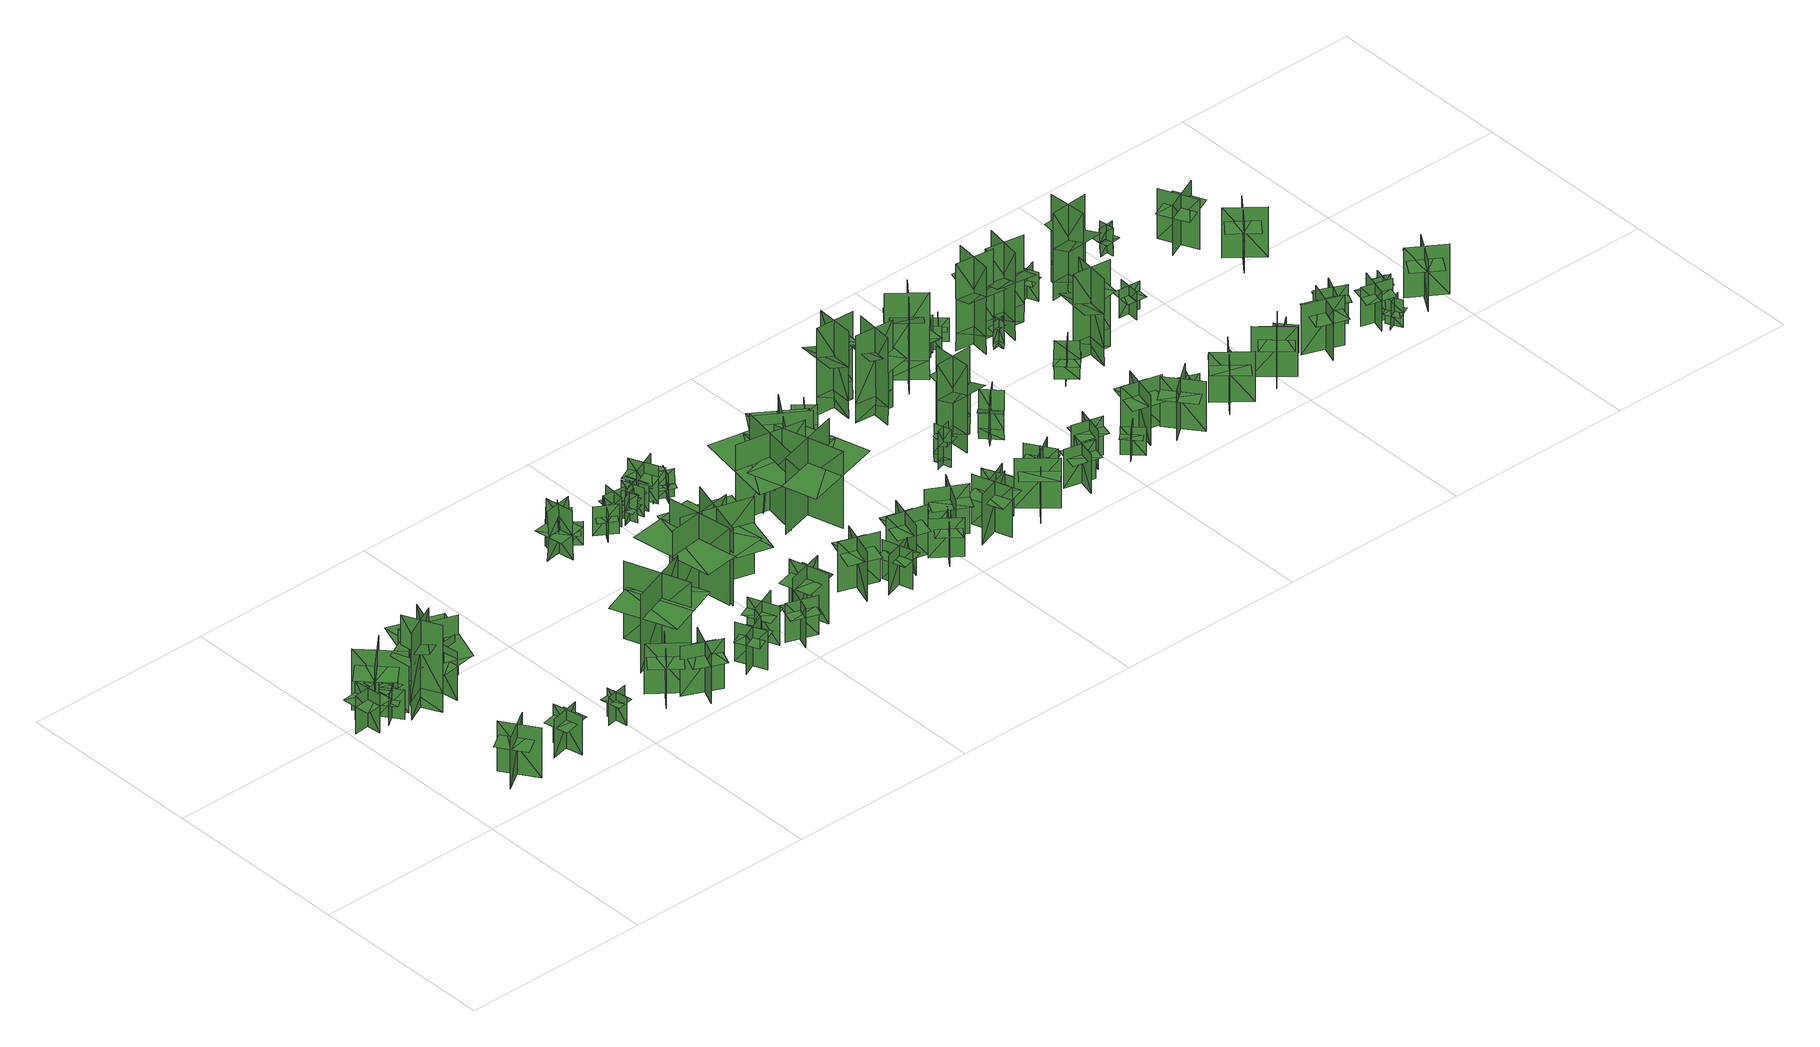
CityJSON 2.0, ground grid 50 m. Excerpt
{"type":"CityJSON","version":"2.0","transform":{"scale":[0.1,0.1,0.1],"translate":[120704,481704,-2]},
"CityObjects":{
"tree1":{"type":"SolitaryVegetationObject","geometry":[{"type":"MultiSurface","lod":"1","boundaries":[[[0,1,2]],[[0,2,3]],[[4,5,6]],[[4,6,7]],[[8,9,10]],[[8,10,11]],[[8,11,12]],[[8,12,13]]]}]},
"tree2":{"type":"SolitaryVegetationObject","geometry":[{"type":"MultiSurface","lod":"1","boundaries":[[[14,15,16]],[[14,16,17]],[[18,19,20]],[[18,20,21]],[[22,23,24]],[[22,24,25]],[[22,26,27]],[[22,27,23]]]}]},
"tree3":{"type":"SolitaryVegetationObject","geometry":[{"type":"MultiSurface","lod":"1","boundaries":[[[28,29,30]],[[28,30,31]],[[32,33,34]],[[32,34,35]],[[36,37,38]],[[36,38,39]],[[36,39,40]],[[36,40,41]]]}]},
"tree4":{"type":"SolitaryVegetationObject","geometry":[{"type":"MultiSurface","lod":"1","boundaries":[[[42,43,44]],[[42,44,45]],[[46,47,48]],[[46,48,49]],[[50,51,52]],[[50,52,53]],[[50,54,55]],[[50,55,51]]]}]},
"tree5":{"type":"SolitaryVegetationObject","geometry":[{"type":"MultiSurface","lod":"1","boundaries":[[[56,57,58]],[[56,58,59]],[[60,61,62]],[[60,62,63]],[[64,65,66]],[[64,66,67]],[[64,67,68]],[[64,68,69]]]}]},
"tree6":{"type":"SolitaryVegetationObject","geometry":[{"type":"MultiSurface","lod":"1","boundaries":[[[70,71,72]],[[70,72,73]],[[74,75,76]],[[74,76,77]],[[78,79,75]],[[78,75,74]],[[80,81,71]],[[80,71,70]],[[82,83,84]],[[82,84,85]],[[86,87,88]],[[86,88,89]]]}]},
"tree7":{"type":"SolitaryVegetationObject","geometry":[{"type":"MultiSurface","lod":"1","boundaries":[[[90,91,92]],[[90,92,93]],[[94,95,96]],[[94,96,97]],[[98,99,100]],[[98,100,101]],[[98,102,103]],[[98,103,99]]]}]},
"tree8":{"type":"SolitaryVegetationObject","geometry":[{"type":"MultiSurface","lod":"1","boundaries":[[[104,105,106]],[[104,106,107]],[[108,109,110]],[[108,110,111]],[[112,113,114]],[[112,114,115]],[[112,115,116]],[[112,116,117]]]}]},
"tree9":{"type":"SolitaryVegetationObject","geometry":[{"type":"MultiSurface","lod":"1","boundaries":[[[118,119,120]],[[118,120,121]],[[122,123,124]],[[122,124,125]],[[126,127,128]],[[126,128,129]],[[126,129,130]],[[126,130,131]]]}]},
"tree10":{"type":"SolitaryVegetationObject","geometry":[{"type":"MultiSurface","lod":"1","boundaries":[[[132,133,134]],[[132,134,135]],[[136,137,138]],[[136,138,139]],[[140,141,142]],[[140,142,143]],[[140,144,145]],[[140,145,141]]]}]},
"tree11":{"type":"SolitaryVegetationObject","geometry":[{"type":"MultiSurface","lod":"1","boundaries":[[[146,147,148]],[[146,148,149]],[[150,151,152]],[[150,152,153]],[[154,155,156]],[[154,156,157]],[[154,158,159]],[[154,159,155]]]}]},
"tree12":{"type":"SolitaryVegetationObject","geometry":[{"type":"MultiSurface","lod":"1","boundaries":[[[160,161,162]],[[160,162,163]],[[164,165,166]],[[164,166,167]],[[168,169,170]],[[168,170,171]],[[168,172,173]],[[168,173,169]]]}]},
"tree13":{"type":"SolitaryVegetationObject","geometry":[{"type":"MultiSurface","lod":"1","boundaries":[[[174,175,176]],[[174,176,177]],[[178,179,180]],[[178,180,181]],[[182,183,184]],[[182,184,185]],[[182,185,186]],[[182,186,187]]]}]},
"tree14":{"type":"SolitaryVegetationObject","geometry":[{"type":"MultiSurface","lod":"1","boundaries":[[[188,189,190]],[[188,190,191]],[[192,193,194]],[[192,194,195]],[[196,197,198]],[[196,198,199]],[[196,200,201]],[[196,201,197]]]}]},
"tree15":{"type":"SolitaryVegetationObject","geometry":[{"type":"MultiSurface","lod":"1","boundaries":[[[202,203,204]],[[202,204,205]],[[206,207,208]],[[206,208,209]],[[210,211,212]],[[210,212,213]],[[210,214,215]],[[210,215,211]]]}]},
"tree16":{"type":"SolitaryVegetationObject","geometry":[{"type":"MultiSurface","lod":"1","boundaries":[[[216,217,218]],[[216,218,219]],[[220,221,222]],[[220,222,223]],[[224,225,221]],[[224,221,220]],[[226,227,217]],[[226,217,216]],[[216,217,228]],[[216,228,229]],[[216,230,231]],[[216,231,217]]]}]},
"tree17":{"type":"SolitaryVegetationObject","geometry":[{"type":"MultiSurface","lod":"1","boundaries":[[[232,233,234]],[[232,234,235]],[[236,237,238]],[[236,238,239]],[[240,241,242]],[[240,242,243]],[[240,244,245]],[[240,245,241]]]}]},
"tree18":{"type":"SolitaryVegetationObject","geometry":[{"type":"MultiSurface","lod":"1","boundaries":[[[246,247,248]],[[246,248,249]],[[250,251,252]],[[250,252,253]],[[254,255,251]],[[254,251,250]],[[256,257,247]],[[256,247,246]],[[246,247,258]],[[246,258,259]],[[246,260,261]],[[246,261,247]]]}]},
"tree19":{"type":"SolitaryVegetationObject","geometry":[{"type":"MultiSurface","lod":"1","boundaries":[[[262,263,264]],[[262,264,265]],[[266,267,268]],[[266,268,269]],[[270,271,267]],[[270,267,266]],[[272,273,263]],[[272,263,262]],[[262,263,274]],[[262,274,275]],[[262,276,277]],[[262,277,263]]]}]},
"tree20":{"type":"SolitaryVegetationObject","geometry":[{"type":"MultiSurface","lod":"1","boundaries":[[[278,279,280]],[[278,280,281]],[[282,283,284]],[[282,284,285]],[[286,287,288]],[[286,288,289]],[[286,289,290]],[[286,290,291]]]}]},
"tree21":{"type":"SolitaryVegetationObject","geometry":[{"type":"MultiSurface","lod":"1","boundaries":[[[292,293,294]],[[292,294,295]],[[296,297,298]],[[296,298,299]],[[300,301,302]],[[300,302,303]],[[300,303,304]],[[300,304,305]]]}]},
"tree22":{"type":"SolitaryVegetationObject","geometry":[{"type":"MultiSurface","lod":"1","boundaries":[[[306,307,308]],[[306,308,309]],[[310,311,312]],[[310,312,313]],[[314,315,316]],[[314,316,317]],[[314,318,319]],[[314,319,315]]]}]},
"tree23":{"type":"SolitaryVegetationObject","geometry":[{"type":"MultiSurface","lod":"1","boundaries":[[[320,321,322]],[[320,322,323]],[[324,325,326]],[[324,326,327]],[[328,329,330]],[[328,330,331]],[[328,331,332]],[[328,332,333]]]}]},
"tree24":{"type":"SolitaryVegetationObject","geometry":[{"type":"MultiSurface","lod":"1","boundaries":[[[334,335,336]],[[334,336,337]],[[338,339,340]],[[338,340,341]],[[342,343,344]],[[342,344,345]],[[342,345,346]],[[342,346,347]]]}]},
"tree25":{"type":"SolitaryVegetationObject","geometry":[{"type":"MultiSurface","lod":"1","boundaries":[[[348,349,350]],[[348,350,351]],[[352,353,354]],[[352,354,355]],[[356,357,358]],[[356,358,359]],[[356,359,360]],[[356,360,361]]]}]},
"tree26":{"type":"SolitaryVegetationObject","geometry":[{"type":"MultiSurface","lod":"1","boundaries":[[[362,363,364]],[[362,364,365]],[[366,367,368]],[[366,368,369]],[[370,371,367]],[[370,367,366]],[[372,373,363]],[[372,363,362]],[[362,363,374]],[[362,374,375]],[[362,376,377]],[[362,377,363]]]}]},
"tree27":{"type":"SolitaryVegetationObject","geometry":[{"type":"MultiSurface","lod":"1","boundaries":[[[378,379,380]],[[378,380,381]],[[382,383,384]],[[382,384,385]],[[386,387,388]],[[386,388,389]],[[386,389,390]],[[386,390,391]]]}]},
"tree28":{"type":"SolitaryVegetationObject","geometry":[{"type":"MultiSurface","lod":"1","boundaries":[[[392,393,394]],[[392,394,395]],[[396,397,398]],[[396,398,399]],[[400,401,402]],[[400,402,403]],[[400,404,405]],[[400,405,401]]]}]},
"tree29":{"type":"SolitaryVegetationObject","geometry":[{"type":"MultiSurface","lod":"1","boundaries":[[[406,407,408]],[[406,408,409]],[[410,411,412]],[[410,412,413]],[[414,415,416]],[[414,416,417]],[[414,418,419]],[[414,419,415]]]}]},
"tree30":{"type":"SolitaryVegetationObject","geometry":[{"type":"MultiSurface","lod":"1","boundaries":[[[420,421,422]],[[420,422,423]],[[424,425,426]],[[424,426,427]],[[428,429,430]],[[428,430,431]],[[428,431,432]],[[428,432,433]]]}]},
"tree31":{"type":"SolitaryVegetationObject","geometry":[{"type":"MultiSurface","lod":"1","boundaries":[[[434,435,436]],[[434,436,437]],[[438,439,440]],[[438,440,441]],[[442,443,444]],[[442,444,445]],[[442,445,446]],[[442,446,447]]]}]},
"tree32":{"type":"SolitaryVegetationObject","geometry":[{"type":"MultiSurface","lod":"1","boundaries":[[[448,449,450]],[[448,450,451]],[[452,453,454]],[[452,454,455]],[[456,457,458]],[[456,458,459]],[[456,460,461]],[[456,461,457]]]}]},
"tree33":{"type":"SolitaryVegetationObject","geometry":[{"type":"MultiSurface","lod":"1","boundaries":[[[462,463,464]],[[462,464,465]],[[466,467,468]],[[466,468,469]],[[470,471,467]],[[470,467,466]],[[472,473,463]],[[472,463,462]],[[462,463,474]],[[462,474,475]],[[462,476,477]],[[462,477,463]]]}]},
"tree34":{"type":"SolitaryVegetationObject","geometry":[{"type":"MultiSurface","lod":"1","boundaries":[[[478,479,480]],[[478,480,481]],[[482,483,484]],[[482,484,485]],[[486,487,488]],[[486,488,489]],[[486,490,491]],[[486,491,487]]]}]},
"tree35":{"type":"SolitaryVegetationObject","geometry":[{"type":"MultiSurface","lod":"1","boundaries":[[[492,493,494]],[[492,494,495]],[[496,497,498]],[[496,498,499]],[[500,501,502]],[[500,502,503]],[[500,503,504]],[[500,504,505]]]}]},
"tree36":{"type":"SolitaryVegetationObject","geometry":[{"type":"MultiSurface","lod":"1","boundaries":[[[506,507,508]],[[506,508,509]],[[510,511,512]],[[510,512,513]],[[514,515,511]],[[514,511,510]],[[516,517,507]],[[516,507,506]],[[506,507,518]],[[506,518,519]],[[506,520,521]],[[506,521,507]]]}]},
"tree37":{"type":"SolitaryVegetationObject","geometry":[{"type":"MultiSurface","lod":"1","boundaries":[[[522,523,524]],[[522,524,525]],[[526,527,528]],[[526,528,529]],[[530,531,532]],[[530,532,533]],[[530,533,534]],[[530,534,535]]]}]},
"tree38":{"type":"SolitaryVegetationObject","geometry":[{"type":"MultiSurface","lod":"1","boundaries":[[[536,537,538]],[[536,538,539]],[[540,541,542]],[[540,542,543]],[[544,545,546]],[[544,546,547]],[[544,548,549]],[[544,549,545]]]}]},
"tree39":{"type":"SolitaryVegetationObject","geometry":[{"type":"MultiSurface","lod":"1","boundaries":[[[550,551,552]],[[550,552,553]],[[554,555,556]],[[554,556,557]],[[558,559,555]],[[558,555,554]],[[560,561,551]],[[560,551,550]],[[550,551,562]],[[550,562,563]],[[550,564,565]],[[550,565,551]]]}]},
"tree40":{"type":"SolitaryVegetationObject","geometry":[{"type":"MultiSurface","lod":"1","boundaries":[[[566,567,568]],[[566,568,569]],[[570,571,572]],[[570,572,573]],[[574,575,576]],[[574,576,577]],[[574,578,579]],[[574,579,575]]]}]},
"tree41":{"type":"SolitaryVegetationObject","geometry":[{"type":"MultiSurface","lod":"1","boundaries":[[[580,581,582]],[[580,582,583]],[[584,585,586]],[[584,586,587]],[[588,589,590]],[[588,590,591]],[[588,591,592]],[[588,592,593]]]}]},
"tree42":{"type":"SolitaryVegetationObject","geometry":[{"type":"MultiSurface","lod":"1","boundaries":[[[594,595,596]],[[594,596,597]],[[598,599,600]],[[598,600,601]],[[602,603,604]],[[602,604,605]],[[602,605,606]],[[602,606,607]]]}]},
"tree43":{"type":"SolitaryVegetationObject","geometry":[{"type":"MultiSurface","lod":"1","boundaries":[[[608,609,610]],[[608,610,611]],[[612,613,614]],[[612,614,615]],[[616,617,618]],[[616,618,619]],[[616,620,621]],[[616,621,617]]]}]},
"tree44":{"type":"SolitaryVegetationObject","geometry":[{"type":"MultiSurface","lod":"1","boundaries":[[[622,623,624]],[[622,624,625]],[[626,627,628]],[[626,628,629]],[[630,631,627]],[[630,627,626]],[[632,633,623]],[[632,623,622]],[[622,623,634]],[[622,634,635]],[[622,636,637]],[[622,637,623]]]}]},
"tree45":{"type":"SolitaryVegetationObject","geometry":[{"type":"MultiSurface","lod":"1","boundaries":[[[638,639,640]],[[638,640,641]],[[642,643,644]],[[642,644,645]],[[646,647,648]],[[646,648,649]],[[646,650,651]],[[646,651,647]]]}]},
"tree46":{"type":"SolitaryVegetationObject","geometry":[{"type":"MultiSurface","lod":"1","boundaries":[[[652,653,654]],[[652,654,655]],[[656,657,658]],[[656,658,659]],[[660,661,662]],[[660,662,663]],[[660,664,665]],[[660,665,661]]]}]},
"tree47":{"type":"SolitaryVegetationObject","geometry":[{"type":"MultiSurface","lod":"1","boundaries":[[[666,667,668]],[[666,668,669]],[[670,671,672]],[[670,672,673]],[[674,675,671]],[[674,671,670]],[[676,677,667]],[[676,667,666]],[[678,679,680]],[[678,680,681]],[[682,683,684]],[[682,684,685]]]}]},
"tree48":{"type":"SolitaryVegetationObject","geometry":[{"type":"MultiSurface","lod":"1","boundaries":[[[686,687,688]],[[686,688,689]],[[690,691,692]],[[690,692,693]],[[694,695,696]],[[694,696,697]],[[694,698,699]],[[694,699,695]]]}]},
"tree49":{"type":"SolitaryVegetationObject","geometry":[{"type":"MultiSurface","lod":"1","boundaries":[[[700,701,702]],[[700,702,703]],[[704,705,706]],[[704,706,707]],[[708,709,705]],[[708,705,704]],[[710,711,701]],[[710,701,700]],[[712,713,714]],[[712,714,715]],[[716,717,718]],[[716,718,719]]]}]},
"tree50":{"type":"SolitaryVegetationObject","geometry":[{"type":"MultiSurface","lod":"1","boundaries":[[[720,721,722]],[[720,722,723]],[[724,725,726]],[[724,726,727]],[[728,729,725]],[[728,725,724]],[[730,731,721]],[[730,721,720]],[[732,733,734]],[[732,734,735]],[[736,737,738]],[[736,738,739]]]}]},
"tree51":{"type":"SolitaryVegetationObject","geometry":[{"type":"MultiSurface","lod":"1","boundaries":[[[740,741,742]],[[740,742,743]],[[744,745,746]],[[744,746,747]],[[748,749,745]],[[748,745,744]],[[750,751,741]],[[750,741,740]],[[752,753,754]],[[752,754,755]],[[756,757,758]],[[756,758,759]]]}]},
"tree52":{"type":"SolitaryVegetationObject","geometry":[{"type":"MultiSurface","lod":"1","boundaries":[[[760,761,762]],[[760,762,763]],[[764,765,766]],[[764,766,767]],[[768,769,770]],[[768,770,771]],[[768,772,773]],[[768,773,769]]]}]},
"tree53":{"type":"SolitaryVegetationObject","geometry":[{"type":"MultiSurface","lod":"1","boundaries":[[[774,775,776]],[[774,776,777]],[[778,779,780]],[[778,780,781]],[[782,783,779]],[[782,779,778]],[[784,785,775]],[[784,775,774]],[[786,787,788]],[[786,788,789]],[[790,791,792]],[[790,792,793]]]}]},
"tree54":{"type":"SolitaryVegetationObject","geometry":[{"type":"MultiSurface","lod":"1","boundaries":[[[794,795,796]],[[794,796,797]],[[798,799,800]],[[798,800,801]],[[802,803,804]],[[802,804,805]],[[802,806,807]],[[802,807,803]]]}]},
"tree55":{"type":"SolitaryVegetationObject","geometry":[{"type":"MultiSurface","lod":"1","boundaries":[[[808,809,810]],[[808,810,811]],[[812,813,814]],[[812,814,815]],[[816,817,813]],[[816,813,812]],[[818,819,809]],[[818,809,808]],[[808,809,820]],[[808,820,821]],[[808,822,823]],[[808,823,809]]]}]},
"tree56":{"type":"SolitaryVegetationObject","geometry":[{"type":"MultiSurface","lod":"1","boundaries":[[[824,825,826]],[[824,826,827]],[[828,829,830]],[[828,830,831]],[[832,833,834]],[[832,834,835]],[[832,835,836]],[[832,836,837]]]}]},
"tree57":{"type":"SolitaryVegetationObject","geometry":[{"type":"MultiSurface","lod":"1","boundaries":[[[838,839,840]],[[838,840,841]],[[842,843,844]],[[842,844,845]],[[846,847,843]],[[846,843,842]],[[848,849,839]],[[848,839,838]],[[850,851,852]],[[850,852,853]],[[854,855,856]],[[854,856,857]]]}]},
"tree58":{"type":"SolitaryVegetationObject","geometry":[{"type":"MultiSurface","lod":"1","boundaries":[[[858,859,860]],[[858,860,861]],[[862,863,864]],[[862,864,865]],[[866,867,868]],[[866,868,869]],[[866,870,871]],[[866,871,867]]]}]},
"tree59":{"type":"SolitaryVegetationObject","geometry":[{"type":"MultiSurface","lod":"1","boundaries":[[[872,873,874]],[[872,874,875]],[[876,877,878]],[[876,878,879]],[[880,881,882]],[[880,882,883]],[[880,883,884]],[[880,884,885]]]}]},
"tree60":{"type":"SolitaryVegetationObject","geometry":[{"type":"MultiSurface","lod":"1","boundaries":[[[886,887,888]],[[886,888,889]],[[890,891,892]],[[890,892,893]],[[894,895,896]],[[894,896,897]],[[894,897,898]],[[894,898,899]]]}]},
"tree61":{"type":"SolitaryVegetationObject","geometry":[{"type":"MultiSurface","lod":"1","boundaries":[[[900,901,902]],[[900,902,903]],[[904,905,906]],[[904,906,907]],[[908,909,905]],[[908,905,904]],[[910,911,901]],[[910,901,900]],[[900,901,912]],[[900,912,913]],[[900,914,915]],[[900,915,901]]]}]},
"tree62":{"type":"SolitaryVegetationObject","geometry":[{"type":"MultiSurface","lod":"1","boundaries":[[[916,917,918]],[[916,918,919]],[[920,921,922]],[[920,922,923]],[[924,925,926]],[[924,926,927]],[[924,928,929]],[[924,929,925]]]}]},
"tree63":{"type":"SolitaryVegetationObject","geometry":[{"type":"MultiSurface","lod":"1","boundaries":[[[930,931,932]],[[930,932,933]],[[934,935,936]],[[934,936,937]],[[938,939,940]],[[938,940,941]],[[938,941,942]],[[938,942,943]]]}]},
"tree64":{"type":"SolitaryVegetationObject","geometry":[{"type":"MultiSurface","lod":"1","boundaries":[[[944,945,946]],[[944,946,947]],[[948,949,950]],[[948,950,951]],[[952,953,954]],[[952,954,955]],[[952,955,956]],[[952,956,957]]]}]},
"tree65":{"type":"SolitaryVegetationObject","geometry":[{"type":"MultiSurface","lod":"1","boundaries":[[[958,959,960]],[[958,960,961]],[[962,963,964]],[[962,964,965]],[[966,967,968]],[[966,968,969]],[[966,970,971]],[[966,971,967]]]}]},
"tree66":{"type":"SolitaryVegetationObject","geometry":[{"type":"MultiSurface","lod":"1","boundaries":[[[972,973,974]],[[972,974,975]],[[976,977,978]],[[976,978,979]],[[980,981,977]],[[980,977,976]],[[982,983,973]],[[982,973,972]],[[984,985,986]],[[984,986,987]],[[988,989,990]],[[988,990,991]]]}]},
"tree67":{"type":"SolitaryVegetationObject","geometry":[{"type":"MultiSurface","lod":"1","boundaries":[[[992,993,994]],[[992,994,995]],[[996,997,998]],[[996,998,999]],[[1000,1001,997]],[[1000,997,996]],[[1002,1003,993]],[[1002,993,992]],[[992,993,1004]],[[992,1004,1005]],[[992,1006,1007]],[[992,1007,993]]]}]},
"tree68":{"type":"SolitaryVegetationObject","geometry":[{"type":"MultiSurface","lod":"1","boundaries":[[[1008,1009,1010]],[[1008,1010,1011]],[[1012,1013,1014]],[[1012,1014,1015]],[[1016,1017,1013]],[[1016,1013,1012]],[[1018,1019,1009]],[[1018,1009,1008]],[[1020,1021,1022]],[[1020,1022,1023]],[[1024,1025,1026]],[[1024,1026,1027]]]}]},
"tree69":{"type":"SolitaryVegetationObject","geometry":[{"type":"MultiSurface","lod":"1","boundaries":[[[1028,1029,1030]],[[1028,1030,1031]],[[1032,1033,1034]],[[1032,1034,1035]],[[1036,1037,1038]],[[1036,1038,1039]],[[1036,1040,1041]],[[1036,1041,1037]]]}]},
"tree70":{"type":"SolitaryVegetationObject","geometry":[{"type":"MultiSurface","lod":"1","boundaries":[[[1042,1043,1044]],[[1042,1044,1045]],[[1046,1047,1048]],[[1046,1048,1049]],[[1050,1051,1047]],[[1050,1047,1046]],[[1052,1053,1043]],[[1052,1043,1042]],[[1054,1055,1056]],[[1054,1056,1057]],[[1058,1059,1060]],[[1058,1060,1061]]]}]},
"tree71":{"type":"SolitaryVegetationObject","geometry":[{"type":"MultiSurface","lod":"1","boundaries":[[[1062,1063,1064]],[[1062,1064,1065]],[[1066,1067,1068]],[[1066,1068,1069]],[[1070,1071,1072]],[[1070,1072,1073]],[[1070,1073,1074]],[[1070,1074,1075]]]}]},
"tree72":{"type":"SolitaryVegetationObject","geometry":[{"type":"MultiSurface","lod":"1","boundaries":[[[1076,1077,1078]],[[1076,1078,1079]],[[1080,1081,1082]],[[1080,1082,1083]],[[1084,1085,1081]],[[1084,1081,1080]],[[1086,1087,1077]],[[1086,1077,1076]],[[1088,1089,1090]],[[1088,1090,1091]],[[1092,1093,1094]],[[1092,1094,1095]]]}]},
"tree73":{"type":"SolitaryVegetationObject","geometry":[{"type":"MultiSurface","lod":"1","boundaries":[[[1096,1097,1098]],[[1096,1098,1099]],[[1100,1101,1102]],[[1100,1102,1103]],[[1104,1105,1106]],[[1104,1106,1107]],[[1104,1108,1109]],[[1104,1109,1105]]]}]},
"tree74":{"type":"SolitaryVegetationObject","geometry":[{"type":"MultiSurface","lod":"1","boundaries":[[[1110,1111,1112]],[[1110,1112,1113]],[[1114,1115,1116]],[[1114,1116,1117]],[[1118,1119,1120]],[[1118,1120,1121]],[[1118,1121,1122]],[[1118,1122,1123]]]}]},
"tree75":{"type":"SolitaryVegetationObject","geometry":[{"type":"MultiSurface","lod":"1","boundaries":[[[1124,1125,1126]],[[1124,1126,1127]],[[1128,1129,1130]],[[1128,1130,1131]],[[1132,1133,1134]],[[1132,1134,1135]],[[1132,1136,1137]],[[1132,1137,1133]]]}]},
"tree76":{"type":"SolitaryVegetationObject","geometry":[{"type":"MultiSurface","lod":"1","boundaries":[[[1138,1139,1140]],[[1138,1140,1141]],[[1142,1143,1144]],[[1142,1144,1145]],[[1146,1147,1148]],[[1146,1148,1149]],[[1146,1149,1150]],[[1146,1150,1151]]]}]},
"tree77":{"type":"SolitaryVegetationObject","geometry":[{"type":"MultiSurface","lod":"1","boundaries":[[[1152,1153,1154]],[[1152,1154,1155]],[[1156,1157,1158]],[[1156,1158,1159]],[[1160,1161,1162]],[[1160,1162,1163]],[[1160,1164,1165]],[[1160,1165,1161]]]}]},
"tree78":{"type":"SolitaryVegetationObject","geometry":[{"type":"MultiSurface","lod":"1","boundaries":[[[1166,1167,1168]],[[1166,1168,1169]],[[1170,1171,1172]],[[1170,1172,1173]],[[1174,1175,1171]],[[1174,1171,1170]],[[1176,1177,1167]],[[1176,1167,1166]],[[1178,1179,1180]],[[1178,1180,1181]],[[1182,1183,1184]],[[1182,1184,1185]]]}]},
"tree79":{"type":"SolitaryVegetationObject","geometry":[{"type":"MultiSurface","lod":"1","boundaries":[[[1186,1187,1188]],[[1186,1188,1189]],[[1190,1191,1192]],[[1190,1192,1193]],[[1194,1195,1196]],[[1194,1196,1197]],[[1194,1195,1198]],[[1194,1198,1199]]]}]},
"tree80":{"type":"SolitaryVegetationObject","geometry":[{"type":"MultiSurface","lod":"1","boundaries":[[[1200,1201,1202]],[[1200,1202,1203]],[[1204,1205,1206]],[[1204,1206,1207]],[[1208,1209,1210]],[[1208,1210,1211]],[[1208,1212,1213]],[[1208,1213,1209]]]}]},
"tree81":{"type":"SolitaryVegetationObject","geometry":[{"type":"MultiSurface","lod":"1","boundaries":[[[1214,1215,1216]],[[1214,1216,1217]],[[1218,1219,1220]],[[1218,1220,1221]],[[1222,1223,1224]],[[1222,1224,1225]],[[1222,1226,1227]],[[1222,1227,1223]]]}]},
"tree82":{"type":"SolitaryVegetationObject","geometry":[{"type":"MultiSurface","lod":"1","boundaries":[[[1228,1229,1230]],[[1228,1230,1231]],[[1232,1233,1234]],[[1232,1234,1235]],[[1236,1237,1233]],[[1236,1233,1232]],[[1238,1239,1229]],[[1238,1229,1228]],[[1228,1229,1240]],[[1228,1240,1241]],[[1228,1242,1243]],[[1228,1243,1229]]]}]},
"tree83":{"type":"SolitaryVegetationObject","geometry":[{"type":"MultiSurface","lod":"1","boundaries":[[[1244,1245,1246]],[[1244,1246,1247]],[[1248,1249,1250]],[[1248,1250,1251]],[[1252,1253,1254]],[[1252,1254,1255]],[[1252,1256,1257]],[[1252,1257,1253]]]}]},
"tree84":{"type":"SolitaryVegetationObject","geometry":[{"type":"MultiSurface","lod":"1","boundaries":[[[1258,1259,1260]],[[1258,1260,1261]],[[1262,1263,1264]],[[1262,1264,1265]],[[1266,1267,1268]],[[1266,1268,1269]],[[1266,1270,1271]],[[1266,1271,1267]]]}]},
"tree85":{"type":"SolitaryVegetationObject","geometry":[{"type":"MultiSurface","lod":"1","boundaries":[[[1272,1273,1274]],[[1272,1274,1275]],[[1276,1277,1278]],[[1276,1278,1279]],[[1280,1281,1277]],[[1280,1277,1276]],[[1282,1283,1273]],[[1282,1273,1272]],[[1272,1273,1284]],[[1272,1284,1285]],[[1272,1286,1287]],[[1272,1287,1273]]]}]},
"tree86":{"type":"SolitaryVegetationObject","geometry":[{"type":"MultiSurface","lod":"1","boundaries":[[[1288,1289,1290]],[[1288,1290,1291]],[[1292,1293,1294]],[[1292,1294,1295]],[[1296,1297,1298]],[[1296,1298,1299]],[[1296,1300,1301]],[[1296,1301,1297]]]}]},
"tree87":{"type":"SolitaryVegetationObject","geometry":[{"type":"MultiSurface","lod":"1","boundaries":[[[1302,1303,1304]],[[1302,1304,1305]],[[1306,1307,1308]],[[1306,1308,1309]],[[1310,1311,1312]],[[1310,1312,1313]],[[1310,1314,1315]],[[1310,1315,1311]]]}]},
"tree88":{"type":"SolitaryVegetationObject","geometry":[{"type":"MultiSurface","lod":"1","boundaries":[[[1316,1317,1318]],[[1316,1318,1319]],[[1320,1321,1322]],[[1320,1322,1323]],[[1324,1325,1326]],[[1324,1326,1327]],[[1324,1328,1329]],[[1324,1329,1325]]]}]},
"tree89":{"type":"SolitaryVegetationObject","geometry":[{"type":"MultiSurface","lod":"1","boundaries":[[[1330,1331,1332]],[[1330,1332,1333]],[[1334,1335,1336]],[[1334,1336,1337]],[[1338,1339,1340]],[[1338,1340,1341]],[[1338,1342,1343]],[[1338,1343,1339]]]}]}
},
"vertices":[
[50,440,16],[43,517,16],[43,517,124],[50,440,124],[83,480,16],[6,473,16],[6,473,124],[83,480,124],[83,480,93],[80,518,93],[3,511,93],[6,473,93],[10,434,93],[87,441,93],
[131,83,13],[220,142,13],[220,142,154],[131,83,154],[213,67,13],[155,155,13],[155,155,154],[213,67,154],[138,88,117],[220,142,117],[196,177,117],[115,123,117],[162,53,117],[243,107,117],
[134,485,16],[85,448,16],[85,448,98],[134,485,98],[91,491,16],[128,442,16],[128,442,98],[91,491,98],[95,486,67],[75,470,67],[101,436,67],[122,451,67],[142,466,67],[115,501,67],
[52,460,13],[145,550,13],[145,550,186],[52,460,186],[154,458,13],[64,552,13],[64,552,186],[154,458,186],[60,467,141],[145,550,141],[110,587,141],[24,504,141],[95,430,141],[181,513,141],
[118,539,16],[124,462,16],[124,462,124],[118,539,124],[84,499,16],[161,506,16],[161,506,124],[84,499,124],[84,499,93],[88,461,93],[165,467,93],[161,506,93],[158,545,93],[81,538,93],
[136,430,68],[229,475,68],[230,474,263],[137,428,263],[210,404,69],[165,497,69],[164,496,263],[209,403,263],[209,403,17],[164,496,17],[137,428,17],[230,474,17],[137,429,163],[230,474,163],[207,522,182],[114,476,182],[217,468,194],[148,433,194],[165,398,204],[235,433,204],
[283,104,15],[364,122,15],[364,122,124],[283,104,124],[339,70,15],[321,150,15],[321,150,124],[339,70,124],[290,106,96],[364,122,96],[357,154,96],[283,138,96],[297,74,96],[371,91,96],
[268,419,13],[253,518,13],[253,518,151],[268,419,151],[308,473,13],[210,458,13],[210,458,151],[308,473,151],[308,473,113],[301,522,113],[202,507,113],[210,458,113],[217,408,113],[316,423,113],
[333,489,16],[333,489,186],[194,538,186],[194,538,16],[242,448,16],[242,448,186],[289,582,186],[289,582,16],[235,427,131],[304,403,131],[363,569,131],[294,594,131],[224,618,131],[166,452,131],
[492,89,14],[483,147,14],[483,147,93],[492,89,93],[519,127,14],[461,117,14],[461,117,93],[519,127,93],[492,94,72],[483,147,72],[460,143,72],[469,90,72],[515,98,72],[506,151,72],
[603,78,14],[670,160,14],[670,160,155],[603,78,155],[686,87,14],[603,154,14],[604,154,155],[686,87,155],[608,85,118],[670,160,118],[637,187,118],[576,111,118],[641,58,118],[702,134,118],
[736,122,14],[692,25,14],[692,25,155],[736,122,155],[657,92,14],[754,49,14],[754,49,155],[657,92,155],[732,114,118],[692,25,118],[731,8,118],[770,97,118],[694,131,118],[654,43,118],
[712,347,13],[772,182,13],[771,182,232],[712,347,232],[652,221,13],[818,280,13],[818,280,232],[652,221,232],[704,333,162],[628,304,162],[690,139,162],[766,168,162],[842,197,162],[780,362,162],
[903,91,13],[828,57,13],[828,57,123],[903,91,123],[842,113,13],[876,38,13],[876,38,123],[842,113,123],[897,88,94],[828,57,94],[842,27,94],[911,58,94],[883,118,94],[815,86,94],
[959,89,14],[928,165,14],[928,165,124],[959,89,124],[984,149,14],[908,118,14],[908,118,124],[984,149,124],[957,95,95],[928,165,95],[898,153,95],[926,83,95],[987,108,95],[958,178,95],
[820,645,89],[807,720,89],[768,713,90],[781,638,90],[776,674,89],[851,688,89],[850,692,159],[775,679,159],[775,679,19],[850,692,19],[823,645,19],[810,721,19],[807,720,159],[820,645,159],[858,652,89],[845,727,89],
[1054,62,14],[976,90,14],[976,90,124],[1054,62,124],[1026,121,14],[998,43,14],[998,43,124],[1026,121,124],[1048,64,95],[976,90,95],[965,59,95],[1037,34,95],[1059,95,95],[988,121,95],
[831,699,52],[842,667,52],[859,673,52],[847,705,52],[852,690,52],[820,678,52],[821,676,83],[853,688,83],[853,688,21],[821,676,21],[829,699,21],[841,667,21],[842,667,83],[831,699,83],[814,694,52],[826,662,52],
[854,685,75],[809,724,75],[789,701,75],[834,662,75],[813,681,75],[852,726,75],[849,729,130],[810,684,130],[810,684,20],[849,729,20],[855,687,20],[810,726,20],[809,724,130],[854,685,130],[873,708,75],[828,747,75],
[843,669,20],[875,707,20],[875,707,86],[843,669,86],[878,672,20],[840,704,20],[840,704,86],[878,672,86],[874,676,61],[887,692,61],[860,714,61],[847,698,61],[834,683,61],[860,660,61],
[876,363,11],[876,363,228],[1062,388,228],[1062,388,11],[955,462,11],[955,462,228],[979,283,228],[979,283,11],[951,489,157],[858,477,157],[888,254,157],[981,267,157],[1074,279,157],[1044,502,157],
[1025,119,13],[1127,148,13],[1127,148,154],[1025,119,154],[1098,78,13],[1070,181,13],[1070,181,154],[1098,78,154],[1033,121,118],[1127,148,118],[1116,188,118],[1022,162,118],[1045,81,118],[1138,107,118],
[924,391,11],[924,391,228],[1103,339,228],[1103,339,11],[1036,450,11],[1036,450,228],[985,277,228],[985,277,11],[1044,477,157],[954,503,157],[891,287,157],[980,261,157],[1070,235,157],[1133,450,157],
[920,686,17],[972,654,17],[972,654,99],[920,686,99],[930,644,17],[962,696,17],[962,696,99],[930,644,99],[933,650,68],[955,636,68],[978,673,68],[957,687,68],[935,700,68],[912,663,68],
[1026,695,18],[965,702,18],[965,702,100],[1026,695,100],[998,729,18],[992,668,18],[992,668,100],[998,729,100],[997,722,69],[972,725,69],[967,682,69],[993,679,69],[1018,676,69],[1023,719,69],
[1000,667,57],[1040,681,57],[1033,702,57],[993,688,57],[1012,694,57],[1026,654,57],[1029,655,96],[1015,695,96],[1015,695,18],[1029,655,18],[1001,666,18],[1041,680,18],[1040,681,96],[1000,667,96],[1007,647,57],[1047,661,57],
[1017,682,18],[1075,701,18],[1075,701,100],[1017,682,100],[1056,662,18],[1037,721,18],[1037,721,100],[1056,662,100],[1054,669,69],[1078,677,69],[1064,718,69],[1040,710,69],[1016,702,69],[1030,661,69],
[1036,694,18],[1092,712,18],[1092,712,96],[1036,694,96],[1078,672,18],[1059,729,18],[1059,729,96],[1078,672,96],[1041,695,76],[1092,712,76],[1085,734,76],[1034,717,76],[1048,673,76],[1099,689,76],
[1220,83,15],[1254,184,15],[1254,184,156],[1220,83,156],[1295,121,15],[1195,155,15],[1195,155,156],[1295,121,156],[1223,92,120],[1254,184,120],[1215,198,120],[1183,105,120],[1263,78,120],[1294,171,120],
[1114,679,17],[1082,749,17],[1082,749,125],[1114,679,125],[1133,727,17],[1062,695,17],[1062,695,125],[1133,727,125],[1133,727,95],[1117,762,95],[1046,730,95],[1062,695,95],[1078,660,95],[1149,691,95],
[1100,721,18],[1139,690,18],[1139,690,83],[1100,721,83],[1104,686,18],[1135,725,18],[1135,725,83],[1104,686,83],[1108,690,58],[1124,678,58],[1145,705,58],[1129,718,58],[1113,730,58],[1092,703,58],
[1306,128,14],[1330,49,14],[1330,49,124],[1306,128,124],[1275,70,14],[1354,95,14],[1354,95,124],[1275,70,124],[1308,122,96],[1330,49,96],[1361,59,96],[1339,131,96],[1276,112,96],[1299,40,96],
[1132,665,56],[1149,704,56],[1129,713,56],[1112,674,56],[1121,692,56],[1160,675,56],[1161,678,95],[1122,695,95],[1122,695,17],[1161,678,17],[1134,665,17],[1151,703,17],[1149,704,95],[1132,665,95],[1152,657,56],[1169,696,56],
[1373,86,13],[1402,188,13],[1402,188,154],[1373,86,154],[1446,128,13],[1344,156,13],[1344,156,154],[1446,128,154],[1376,95,118],[1402,188,118],[1362,200,118],[1335,106,118],[1416,83,118],[1442,177,118],
[1207,519,8],[1207,519,225],[1391,486,225],[1391,486,8],[1312,589,8],[1312,589,225],[1280,411,225],[1280,411,8],[1316,617,154],[1224,633,154],[1185,412,154],[1278,395,154],[1370,379,154],[1409,600,154],
[1339,543,79],[1277,498,79],[1300,466,79],[1362,511,79],[1332,490,79],[1287,553,79],[1284,550,149],[1328,488,149],[1328,488,9],[1284,550,9],[1337,545,9],[1275,501,9],[1277,498,149],[1339,543,149],[1317,574,79],[1255,530,79],
[1323,516,11],[1323,516,228],[1372,335,228],[1372,335,11],[1432,451,11],[1432,451,228],[1257,404,228],[1257,404,11],[1459,458,158],[1434,548,158],[1217,490,158],[1242,400,158],[1266,309,158],[1483,367,158],
[1502,125,14],[1452,60,14],[1452,60,124],[1502,125,124],[1437,116,14],[1503,66,14],[1503,66,124],[1437,116,124],[1498,120,95],[1452,60,95],[1477,40,95],[1524,100,95],[1472,140,95],[1426,80,95],
[1471,195,56],[1468,152,56],[1490,150,57],[1493,193,57],[1490,173,56],[1448,176,56],[1448,173,95],[1490,170,95],[1490,170,18],[1448,173,18],[1469,195,18],[1466,152,18],[1468,152,95],[1471,195,95],[1450,196,57],[1446,154,57],
[1477,175,15],[1570,123,15],[1570,123,156],[1477,175,156],[1501,94,15],[1553,187,15],[1553,187,156],[1501,94,156],[1485,171,120],[1570,123,120],[1591,160,120],[1506,207,120],[1465,134,120],[1549,86,120],
[1467,544,12],[1467,544,183],[1345,626,183],[1345,626,12],[1369,527,12],[1369,527,183],[1449,644,183],[1449,644,12],[1357,509,127],[1418,468,127],[1517,614,127],[1456,655,127],[1395,696,127],[1296,550,127],
[1423,668,13],[1423,668,91],[1475,626,91],[1475,626,13],[1468,672,13],[1468,672,91],[1427,622,91],[1427,622,13],[1474,679,65],[1448,700,65],[1398,638,65],[1424,617,65],[1449,596,65],[1500,658,65],
[1599,149,14],[1634,49,14],[1634,49,155],[1599,149,155],[1563,73,14],[1663,108,14],[1663,108,155],[1563,73,155],[1602,141,119],[1634,49,119],[1674,63,119],[1642,154,119],[1562,127,119],[1594,35,119],
[1504,614,67],[1541,660,67],[1517,680,67],[1480,634,67],[1499,655,67],[1545,617,67],[1547,620,121],[1501,658,121],[1501,658,12],[1547,620,12],[1505,613,12],[1543,659,12],[1541,660,121],[1504,614,121],[1527,595,67],[1565,641,67],
[1629,130,16],[1704,163,16],[1704,163,126],[1629,130,126],[1690,107,16],[1657,182,16],[1657,182,126],[1690,107,126],[1635,133,98],[1704,163,98],[1691,193,98],[1622,163,98],[1648,103,98],[1718,133,98],
[1712,131,13],[1793,61,13],[1793,61,154],[1712,131,154],[1719,47,13],[1788,128,13],[1788,128,154],[1719,47,154],[1719,125,118],[1793,61,118],[1820,93,118],[1747,157,118],[1692,93,118],[1765,30,118],
[1726,370,37],[1682,357,37],[1682,358,122],[1725,371,122],[1695,387,37],[1709,343,37],[1709,343,122],[1696,387,122],[1696,387,15],[1709,343,15],[1725,371,15],[1682,358,15],[1725,371,79],[1682,358,79],[1689,336,87],[1732,349,87],[1688,360,92],[1720,370,92],[1715,386,97],[1683,376,97],
[1795,193,14],[1840,123,14],[1840,123,124],[1795,193,124],[1782,129,14],[1851,174,14],[1851,174,124],[1782,129,124],[1799,187,95],[1840,123,95],[1867,141,95],[1827,205,95],[1772,170,95],[1812,106,95],
[1658,639,67],[1664,743,67],[1666,743,262],[1660,639,262],[1717,691,68],[1613,697,68],[1613,696,262],[1717,690,262],[1717,690,16],[1613,696,16],[1660,639,16],[1666,743,16],[1659,639,162],[1665,743,162],[1613,746,181],[1606,643,181],[1665,729,193],[1660,651,193],[1700,649,204],[1704,726,204],
[1721,664,67],[1711,561,67],[1709,561,262],[1719,665,262],[1660,615,68],[1763,605,68],[1764,606,262],[1660,616,262],[1660,616,16],[1764,606,16],[1719,665,16],[1709,561,16],[1720,664,162],[1710,561,162],[1763,556,181],[1773,659,181],[1711,576,193],[1718,653,193],[1679,656,204],[1672,579,204],
[1829,412,65],[1726,410,65],[1726,411,259],[1829,414,259],[1773,467,65],[1775,363,65],[1776,363,259],[1774,467,259],[1774,467,13],[1776,363,13],[1829,414,13],[1726,411,13],[1829,413,160],[1726,411,160],[1727,358,178],[1830,361,178],[1740,411,190],[1817,414,190],[1816,453,201],[1739,451,201],
[1846,111,15],[1926,92,15],[1926,92,125],[1846,111,125],[1880,56,15],[1900,136,15],[1900,136,125],[1880,56,125],[1853,110,96],[1926,92,96],[1934,123,96],[1861,141,96],[1845,78,96],[1919,60,96],
[1871,345,42],[1832,388,42],[1833,388,152],[1872,345,152],[1873,389,42],[1830,350,42],[1831,349,152],[1874,388,152],[1874,388,13],[1831,349,13],[1872,345,13],[1833,388,13],[1872,345,96],[1832,388,96],[1810,368,106],[1850,325,106],[1838,382,113],[1867,350,113],[1884,365,119],[1854,397,119],
[1920,169,16],[2000,148,16],[2000,148,126],[1920,169,126],[1953,113,16],[1975,193,16],[1975,193,126],[1953,113,126],[1927,168,97],[2000,148,97],[2009,180,97],[1935,199,97],[1919,136,97],[1992,117,97],
[1819,707,59],[1832,748,59],[1811,755,59],[1798,714,59],[1805,733,59],[1845,720,59],[1846,723,98],[1806,736,98],[1806,736,20],[1846,723,20],[1821,707,20],[1833,747,20],[1832,748,98],[1819,707,98],[1839,701,59],[1852,741,59],
[1806,718,19],[1862,692,19],[1862,692,100],[1806,718,100],[1821,677,19],[1847,733,19],[1847,733,100],[1821,677,100],[1824,683,70],[1848,673,70],[1865,712,70],[1842,723,70],[1819,733,70],[1801,694,70],
[1817,695,70],[1897,629,70],[1896,627,264],[1816,693,264],[1825,617,70],[1890,697,70],[1890,697,264],[1824,617,264],[1824,617,18],[1890,697,18],[1816,693,18],[1896,627,18],[1817,694,165],[1897,628,165],[1930,669,184],[1850,735,184],[1886,637,195],[1825,686,195],[1801,655,206],[1861,606,206],
[2071,81,16],[2030,124,16],[2030,124,95],[2071,81,95],[2072,128,16],[2029,87,16],[2029,87,95],[2072,128,95],[2067,85,74],[2030,124,74],[2013,108,74],[2050,69,74],[2084,101,74],[2047,140,74],
[1862,705,19],[1911,698,19],[1911,698,84],[1862,705,84],[1883,677,19],[1890,726,19],[1890,726,84],[1883,677,84],[1884,682,59],[1904,679,59],[1909,714,59],[1889,717,59],[1869,720,59],[1864,685,59],
[1918,730,17],[1912,653,17],[1912,653,125],[1918,730,125],[1879,697,17],[1956,691,17],[1956,691,125],[1879,697,125],[1879,697,95],[1876,658,95],[1953,652,95],[1956,691,95],[1959,729,95],[1882,735,95],
[1968,697,73],[1916,726,73],[1901,699,73],[1953,670,73],[1928,685,73],[1957,737,73],[1954,738,128],[1925,686,128],[1925,686,19],[1954,738,19],[1969,699,19],[1917,728,19],[1916,726,128],[1968,697,128],[1982,723,73],[1930,752,73],
[2105,103,16],[2132,206,16],[2132,206,157],[2105,103,157],[2178,146,16],[2075,173,16],[2075,173,157],[2178,146,157],[2108,112,120],[2132,206,120],[2092,216,120],[2067,122,120],[2148,101,120],[2173,195,120],
[1959,695,18],[1994,730,18],[1994,730,84],[1959,695,84],[1994,695,18],[1959,730,18],[1959,730,84],[1994,695,84],[1990,699,59],[2005,714,59],[1980,738,59],[1966,724,59],[1951,709,59],[1976,685,59],
[1990,741,18],[2028,709,18],[2028,709,84],[1990,741,84],[1993,706,18],[2024,744,18],[2024,744,84],[1993,706,84],[1997,710,59],[2012,697,59],[2034,724,59],[2019,737,59],[2003,750,59],[1981,723,59],
[2235,59,16],[2170,144,16],[2170,144,157],[2235,59,157],[2245,143,16],[2161,78,16],[2161,78,157],[2245,143,157],[2229,66,121],[2170,144,121],[2137,118,121],[2196,41,121],[2263,92,121],[2203,169,121],
[2118,656,68],[2015,669,68],[2015,671,263],[2118,658,263],[2070,718,69],[2057,615,69],[2058,615,263],[2071,718,263],[2071,718,17],[2058,615,17],[2118,658,17],[2015,671,17],[2118,657,163],[2015,670,163],[2009,618,182],[2111,605,182],[2029,668,194],[2107,659,194],[2111,698,205],[2034,707,205],
[2158,448,67],[2117,405,67],[2139,384,68],[2180,427,68],[2160,407,67],[2116,448,67],[2114,445,122],[2157,405,122],[2157,405,13],[2114,445,13],[2156,450,13],[2115,407,13],[2117,405,122],[2158,448,122],[2136,469,68],[2095,426,68],
[2083,619,33],[2116,623,33],[2116,623,94],[2084,619,94],[2103,604,33],[2099,636,33],[2099,636,94],[2102,604,94],[2102,604,17],[2099,636,17],[2084,619,17],[2116,623,17],[2084,619,63],[2116,623,63],[2114,639,69],[2082,635,69],[2111,622,72],[2087,619,72],[2089,607,76],[2113,610,76],
[2245,179,18],[2300,155,18],[2300,155,96],[2245,179,96],[2263,135,18],[2286,190,18],[2286,190,96],[2263,135,96],[2250,177,76],[2300,155,76],[2309,177,76],[2259,198,76],[2241,155,76],[2290,134,76],
[2206,651,68],[2104,668,68],[2104,670,262],[2206,653,262],[2161,715,68],[2144,613,68],[2145,613,262],[2162,715,262],[2162,715,16],[2145,613,16],[2206,653,16],[2104,670,16],[2206,652,163],[2104,669,163],[2095,617,182],[2198,600,182],[2118,667,193],[2195,655,193],[2201,693,204],[2124,706,204],
[2172,694,17],[2127,735,17],[2127,735,99],[2172,694,99],[2170,738,17],[2129,692,17],[2129,692,99],[2170,738,99],[2165,733,68],[2146,750,68],[2117,717,68],[2136,700,68],[2155,683,68],[2184,716,68],
[2233,408,63],[2245,511,63],[2247,510,258],[2234,408,258],[2295,456,64],[2192,468,64],[2192,467,258],[2294,455,258],[2294,455,12],[2192,467,12],[2234,408,12],[2247,510,12],[2234,408,158],[2246,510,158],[2194,517,177],[2181,414,177],[2245,496,189],[2236,419,189],[2275,415,200],[2284,492,200],
[2396,73,15],[2315,141,15],[2315,141,156],[2396,73,156],[2388,157,15],[2320,75,15],[2320,75,156],[2388,157,156],[2389,79,120],[2315,141,120],[2288,109,120],[2363,46,120],[2416,111,120],[2342,173,120],
[2198,704,18],[2231,740,18],[2231,740,83],[2198,704,83],[2233,706,18],[2197,739,18],[2197,739,83],[2233,706,83],[2229,709,59],[2242,724,59],[2217,748,59],[2203,733,59],[2189,718,59],[2215,694,59],
[2447,163,17],[2401,174,17],[2401,174,80],[2447,163,80],[2427,195,17],[2417,149,17],[2417,149,80],[2427,195,80],[2443,164,63],[2401,174,63],[2397,156,63],[2439,146,63],[2447,182,63],[2405,192,63],
[2284,689,17],[2262,746,17],[2262,746,99],[2284,689,99],[2301,728,17],[2244,707,17],[2244,707,99],[2301,728,99],[2295,726,68],[2286,750,68],[2245,734,68],[2254,710,68],[2263,687,68],[2304,702,68],
[2539,158,14],[2468,79,14],[2468,79,154],[2539,158,154],[2456,153,14],[2534,82,14],[2534,82,154],[2456,153,154],[2533,151,118],[2468,79,118],[2499,51,118],[2564,123,118],[2502,179,118],[2437,108,118],
[2413,674,69],[2310,668,69],[2310,669,264],[2413,676,264],[2355,726,70],[2361,623,70],[2362,623,264],[2356,726,264],[2356,726,18],[2362,623,18],[2413,676,18],[2310,669,18],[2413,675,164],[2310,669,164],[2313,616,183],[2416,622,183],[2324,670,195],[2401,675,195],[2399,714,206],[2321,709,206],
[2412,549,14],[2406,490,14],[2406,490,93],[2412,549,93],[2382,523,14],[2440,517,14],[2440,517,93],[2382,523,93],[2411,549,67],[2405,490,67],[2434,487,67],[2440,546,67],[2381,493,67],[2387,551,67],
[2548,151,17],[2594,188,17],[2594,188,95],[2548,151,95],[2595,146,17],[2557,192,17],[2557,192,95],[2595,146,95],[2552,154,75],[2594,188,75],[2579,206,75],[2537,172,75],[2567,136,75],[2609,170,75],
[2671,173,15],[2635,73,15],[2635,73,156],[2671,173,156],[2595,137,15],[2695,101,15],[2695,101,156],[2595,137,156],[2668,165,120],[2635,73,120],[2674,59,120],[2707,150,120],[2628,179,120],[2595,87,120],
[2504,726,56],[2546,731,56],[2544,753,57],[2502,748,57],[2522,749,56],[2527,707,56],[2529,708,95],[2525,750,95],[2525,750,17],[2529,708,17],[2504,724,17],[2547,729,17],[2546,731,95],[2504,726,95],[2507,705,57],[2549,709,57],
[2681,193,15],[2756,158,15],[2756,158,125],[2681,193,125],[2704,132,15],[2739,207,15],[2739,207,125],[2704,132,125],[2688,190,97],[2756,158,97],[2770,188,97],[2701,220,97],[2674,160,97],[2742,128,97],
[2849,109,14],[2770,131,14],[2770,131,124],[2849,109,124],[2817,165,14],[2795,86,14],[2795,86,124],[2817,165,124],[2843,110,96],[2770,131,96],[2761,99,96],[2834,79,96],[2851,142,96],[2778,162,96],
[2852,96,51],[2815,76,51],[2825,57,51],[2863,76,51],[2844,68,51],[2824,105,51],[2822,104,90],[2842,66,90],[2842,66,12],[2822,104,12],[2852,97,12],[2814,78,12],[2815,76,90],[2852,96,90],[2842,115,51],[2805,95,51],
[2731,667,13],[2634,623,13],[2634,623,154],[2731,667,154],[2652,696,13],[2696,599,13],[2696,599,154],[2652,696,154],[2723,663,118],[2634,623,118],[2652,585,118],[2740,625,118],[2705,702,118],[2617,661,118],
[2711,464,13],[2777,547,13],[2777,547,154],[2711,464,154],[2794,474,13],[2711,541,13],[2711,541,154],[2794,474,154],[2717,472,117],[2777,547,117],[2745,574,117],[2684,498,117],[2749,445,117],[2810,521,117],
[2884,201,17],[2872,156,17],[2872,156,80],[2884,201,80],[2852,182,17],[2897,170,17],[2897,170,80],[2852,182,80],[2883,197,63],[2872,156,63],[2890,151,63],[2901,193,63],[2865,202,63],[2854,160,63],
[2925,73,13],[2983,163,13],[2983,163,154],[2925,73,154],[3007,92,13],[2918,149,13],[2918,149,154],[3007,92,154],[2930,81,118],[2983,163,118],[2948,185,118],[2895,104,118],[2965,58,118],[3018,140,118]
]}
